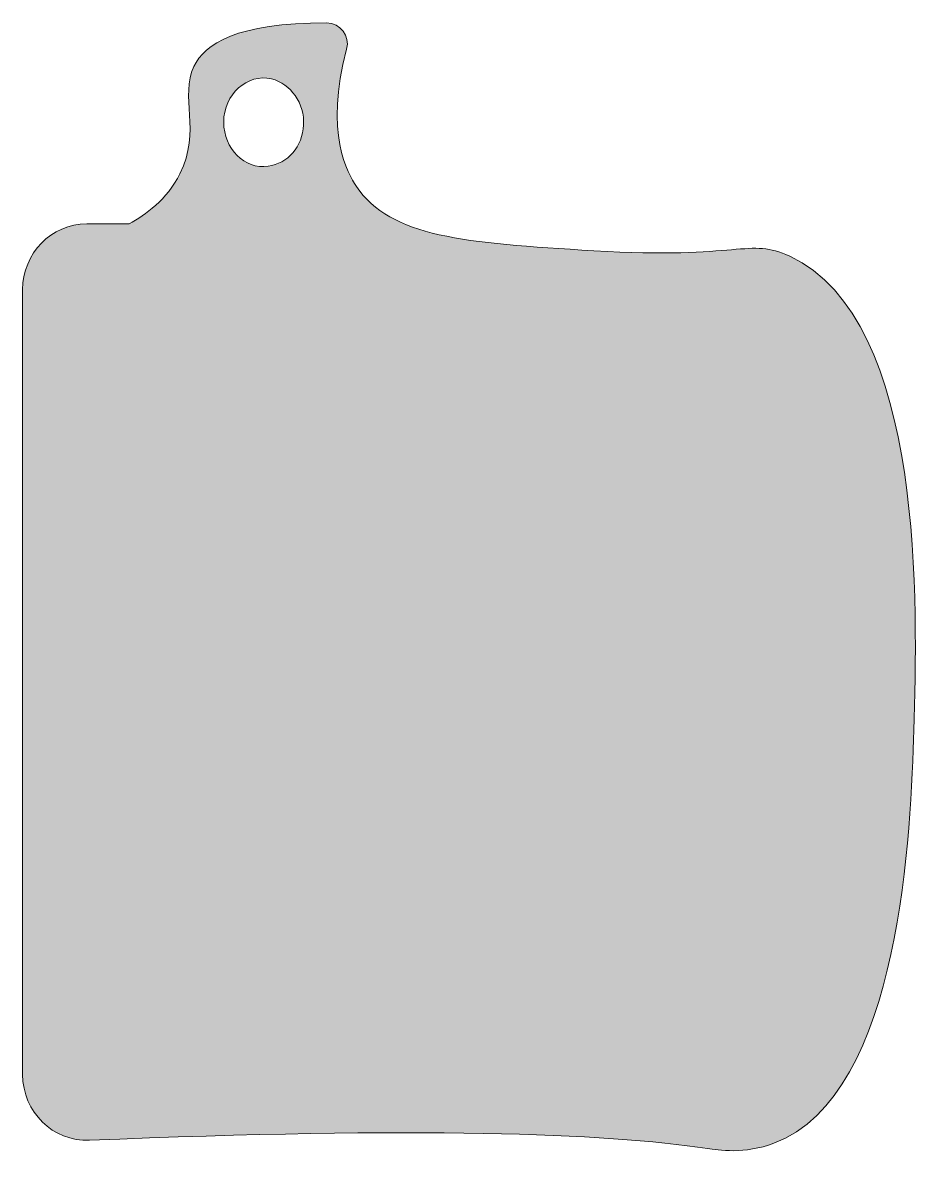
# Model space of a CAD drawing. Header units: inches. Extents: x 0.22 to 5.01, y -37.41 to -31.41.
import ezdxf

# ---------------------------------------------------------------- set-up
doc = ezdxf.new("R2010")
doc.units = ezdxf.units.IN
doc.header["$MEASUREMENT"] = 0
doc.layers.add('_U+0421_U+043B_U+043E_U+0439 1', color=7, linetype='Continuous')

msp = doc.modelspace()

# ---------------------------------------------------------------- hatches: boundary and pattern name
at = {"layer": '_U+0421_U+043B_U+043E_U+0439 1', "true_color": 0xffffff}
h = msp.add_hatch(color=7, dxfattribs=at)
h.dxf.hatch_style = 2
edge = h.paths.add_edge_path()
edge.add_spline(control_points=[(4.2824, -32.6481), (4.0665, -32.5476), (4.0243, -32.6671), (3.2454, -32.6196), (2.5544, -32.5775), (2.17, -32.5487), (1.9861, -32.2783), (1.9409, -32.2119), (1.8151, -31.9944), (1.9347, -31.5515), (1.9536, -31.4813), (1.9013, -31.4123), (1.8286, -31.4121), (1.3503, -31.4107), (1.1817, -31.5247), (1.125, -31.6433), (1.0493, -31.8015), (1.1653, -31.9832), (1.051, -32.2119), (0.9824, -32.3493), (0.8675, -32.4304), (0.7825, -32.4772), (0.7825, -32.4772), (0.5578, -32.4772), (0.5578, -32.4772), (0.3699, -32.4772), (0.2176, -32.6331), (0.2176, -32.8254), (0.2176, -32.8254), (0.2176, -36.9857), (0.2176, -36.9857), (0.2176, -37.1836), (0.3786, -37.3417), (0.5717, -37.3336), (2.3164, -37.261), (3.2976, -37.295), (3.8472, -37.3778), (3.9028, -37.3861), (4.0422, -37.4083), (4.199, -37.3493), (4.8803, -37.0931), (4.9242, -35.6669), (4.9399, -35.1599), (4.9593, -34.5289), (5.0068, -32.985), (4.2824, -32.6481)], knot_values=[0, 0, 0, 0, 1, 1, 1, 2, 2, 2, 3, 3, 3, 4, 4, 4, 5, 5, 5, 6, 6, 6, 7, 7, 7, 8, 8, 8, 9, 9, 9, 10, 10, 10, 11, 11, 11, 12, 12, 12, 13, 13, 13, 14, 14, 14, 15, 15, 15, 15], degree=3, periodic=1)
edge = h.paths.add_edge_path()
edge.add_spline(control_points=[(1.7067, -31.9532), (1.7012, -32.0671), (1.6232, -32.1575), (1.5182, -32.1718), (1.3936, -32.189), (1.2836, -32.0793), (1.2832, -31.9378), (1.2831, -31.791), (1.4083, -31.6778), (1.5364, -31.709), (1.639, -31.7342), (1.7124, -31.839), (1.7067, -31.9532)], knot_values=[0, 0, 0, 0, 1, 1, 1, 2, 2, 2, 3, 3, 3, 4, 4, 4, 4], degree=3, periodic=1)

# ---------------------------------------------------------------- linework, layer by layer
at = {"layer": '_U+0421_U+043B_U+043E_U+0439 1', "lineweight": 0}
for points, knots in [([(4.2824, -32.6481), (4.0665, -32.5476), (4.0243, -32.6671), (3.2454, -32.6196), (2.5544, -32.5775), (2.17, -32.5487), (1.9861, -32.2783), (1.9409, -32.2119), (1.8151, -31.9944), (1.9347, -31.5515), (1.9536, -31.4813), (1.9013, -31.4123), (1.8286, -31.4121), (1.3503, -31.4107), (1.1817, -31.5247), (1.125, -31.6433), (1.0493, -31.8015), (1.1653, -31.9832), (1.051, -32.2119), (0.9824, -32.3493), (0.8675, -32.4304), (0.7825, -32.4772), (0.7825, -32.4772), (0.5578, -32.4772), (0.5578, -32.4772), (0.3699, -32.4772), (0.2176, -32.6331), (0.2176, -32.8254), (0.2176, -32.8254), (0.2176, -36.9857), (0.2176, -36.9857), (0.2176, -37.1836), (0.3786, -37.3417), (0.5717, -37.3336), (2.3164, -37.261), (3.2976, -37.295), (3.8472, -37.3778), (3.9028, -37.3861), (4.0422, -37.4083), (4.199, -37.3493), (4.8803, -37.0931), (4.9242, -35.6669), (4.9399, -35.1599), (4.9593, -34.5289), (5.0068, -32.985), (4.2824, -32.6481)], [0, 0, 0, 0, 1, 1, 1, 2, 2, 2, 3, 3, 3, 4, 4, 4, 5, 5, 5, 6, 6, 6, 7, 7, 7, 8, 8, 8, 9, 9, 9, 10, 10, 10, 11, 11, 11, 12, 12, 12, 13, 13, 13, 14, 14, 14, 15, 15, 15, 15]), ([(1.7067, -31.9532), (1.7012, -32.0671), (1.6232, -32.1575), (1.5182, -32.1718), (1.3936, -32.189), (1.2836, -32.0793), (1.2832, -31.9378), (1.2831, -31.791), (1.4083, -31.6778), (1.5364, -31.709), (1.639, -31.7342), (1.7124, -31.839), (1.7067, -31.9532)], [0, 0, 0, 0, 1, 1, 1, 2, 2, 2, 3, 3, 3, 4, 4, 4, 4])]:
    msp.add_open_spline(points, degree=3, knots=knots, dxfattribs=at)

doc.saveas('drawing.dxf')
